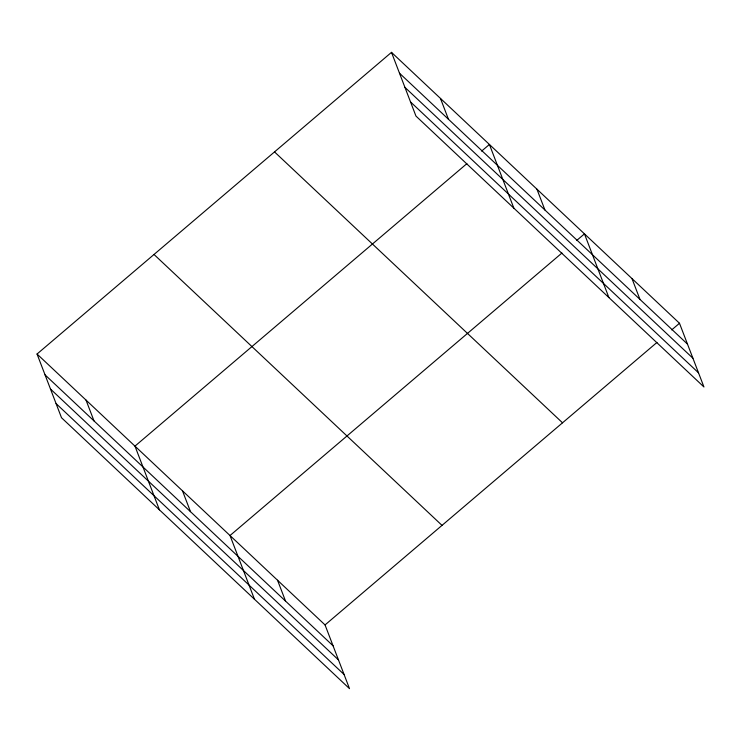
<?xml version="1.0" encoding="UTF-8"?>
<svg xmlns="http://www.w3.org/2000/svg" width="741" height="741" viewBox="0 0 741 741"><rect width="100%" height="100%" fill="white"/><g stroke="black" fill="none" stroke-linecap="round" stroke-linejoin="round"><path stroke-width="1.11" d="M37.05 354.022L325.049 624.932L349.511 688.648L61.512 417.739L37.05 354.022L391.489 52.352L679.488 323.261L703.95 386.978L415.951 116.068L391.489 52.352M466.886 163.641L134.973 446.128L159.426 509.845M481.613 151.099L489.412 144.467L513.865 208.175M561.928 253.033L230.016 535.53L254.469 599.247M576.655 240.501L584.454 233.869L608.907 297.576M325.049 624.932L656.961 342.435M671.698 329.902L679.488 323.261M399.492 73.202L687.491 344.111M404.919 87.345L692.928 358.255M410.514 101.925L698.522 372.834M274.522 151.905L562.53 422.815M154.017 254.469L442.016 525.378M45.053 374.863L333.052 645.782M50.481 389.016L338.489 659.925M56.075 403.586L344.083 674.495M631.971 278.56L639.974 299.41M536.929 189.168L544.931 210.009M440.45 98.405L448.453 119.255M277.532 580.231L285.535 601.081M182.49 490.829L190.493 511.679M86.012 400.075L94.014 420.925"/></g></svg>
